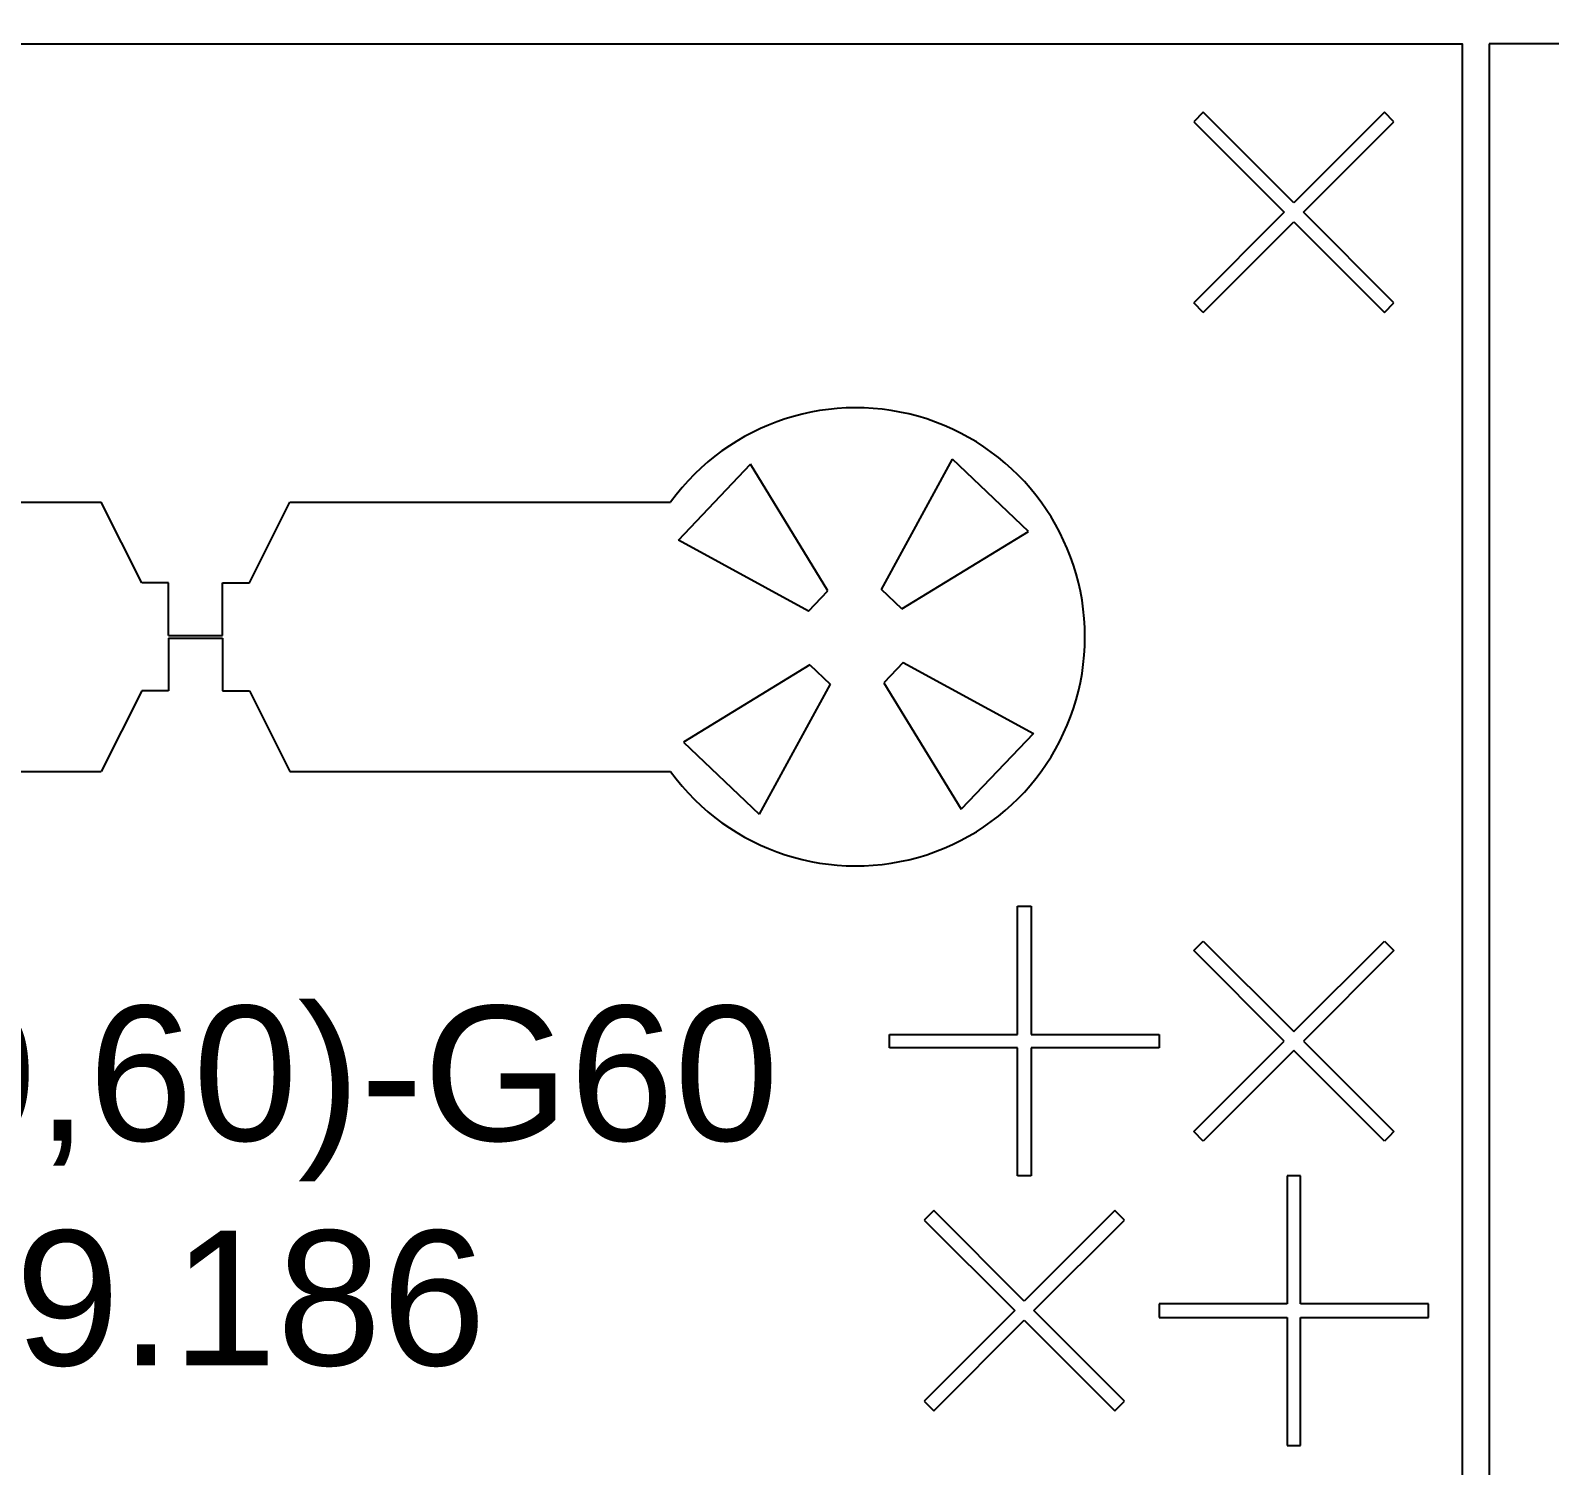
# Model space of a CAD drawing. Header units: inches. Extents: x -271009 to 5700, y -37000 to 38138.
# Drawn here: x -119278 to -113557, y -22660 to -17255 of the extents above; entities that cross this region are included whole.
import ezdxf

# ---------------------------------------------------------------- set-up
doc = ezdxf.new("R2010")
doc.units = ezdxf.units.IN
doc.header["$MEASUREMENT"] = 0
doc.styles.get("Standard").update_dxf_attribs({"font": 'arial.ttf'})

msp = doc.modelspace()

# ---------------------------------------------------------------- linework, layer by layer
for p, q in [((-102619.2, -17305.7), (-113784.2, -17305.7)), ((-113784.2, -17305.7), (-113784.2, -25933.2)), ((-114861, -17563.3), (-114896.9, -17599.2)), ((-114520.1, -17904.2), (-114861, -17563.3)), ((-114179.2, -17563.3), (-114520.1, -17904.2)), ((-114143.3, -17599.2), (-114179.2, -17563.3)), ((-114896.9, -17599.2), (-114556, -17940.1)), ((-114484.2, -17940.1), (-114143.3, -17599.2)), ((-114556, -17940.1), (-114896.9, -18281)), ((-114143.3, -18281), (-114484.2, -17940.1)), ((-114861, -18316.9), (-114520.1, -17976)), ((-114520.1, -17976), (-114179.2, -18316.9)), ((-114861, -18316.9), (-114896.9, -18281)), ((-114179.2, -18316.9), (-114143.3, -18281)), ((-116072.4, -19360.5), (-115805.3, -18870.3)), ((-115519.9, -19141.9), (-115805.3, -18870.3)), ((-116838, -19174.5), (-116566.3, -18889.1)), ((-116275.3, -19365.5), (-116566.3, -18889.1)), ((-121967.8, -19031.3), (-119011.5, -19031.3)), ((-118859.2, -19335.8), (-119011.5, -19031.3)), ((-118453.2, -19335.8), (-118301, -19031.3)), ((-118301, -19031.3), (-116867.2, -19031.3)), ((-115996.3, -19432.9), (-115519.9, -19141.9)), ((-116347.8, -19441.6), (-116838, -19174.5)), ((-118757.7, -19335.8), (-118859.2, -19335.8)), ((-118757.7, -19534.1), (-118757.7, -19335.8)), ((-118554.7, -19534.1), (-118554.7, -19335.8)), ((-118554.7, -19335.8), (-118453.2, -19335.8)), ((-116347.8, -19441.6), (-116275.3, -19365.5)), ((-115996.3, -19432.9), (-116072.4, -19360.5)), ((-118757.7, -19534.1), (-118554.7, -19534.1)), ((-118757.7, -19543.4), (-118554.7, -19543.4)), ((-118757.7, -19543.4), (-118757.7, -19741.8)), ((-118554.7, -19543.4), (-118554.7, -19741.8)), ((-116342.7, -19644.6), (-116819.1, -19935.6)), ((-116342.7, -19644.6), (-116266.6, -19717)), ((-115991.2, -19635.9), (-116063.7, -19712)), ((-115991.2, -19635.9), (-115501, -19903)), ((-116266.6, -19717), (-116533.7, -20207.2)), ((-116063.7, -19712), (-115772.7, -20188.4)), ((-118859.2, -19741.8), (-119011.5, -20046.3)), ((-118757.7, -19741.8), (-118859.2, -19741.8)), ((-118554.7, -19741.8), (-118453.2, -19741.8)), ((-118453.2, -19741.8), (-118301, -20046.3)), ((-115501, -19903), (-115772.7, -20188.4)), ((-116819.1, -19935.6), (-116533.7, -20207.2)), ((-121967.8, -20046.3), (-119011.5, -20046.3)), ((-118301, -20046.3), (-116867.2, -20046.3)), ((-115560.5, -21035.9), (-115560.5, -20553.7)), ((-115560.5, -20553.7), (-115509.7, -20553.7)), ((-115509.7, -20553.7), (-115509.7, -21035.9)), ((-114896.9, -20720.3), (-114861, -20684.5)), ((-114861, -20684.5), (-114520.1, -21025.4)), ((-114520.1, -21025.4), (-114179.2, -20684.5)), ((-114179.2, -20684.5), (-114143.3, -20720.3)), ((-114556, -21061.2), (-114896.9, -20720.3)), ((-114143.3, -20720.3), (-114484.2, -21061.2)), ((-116042.6, -21086.6), (-116042.6, -21035.9)), ((-116042.6, -21035.9), (-115560.5, -21035.9)), ((-115509.7, -21035.9), (-115027.6, -21035.9)), ((-115027.6, -21035.9), (-115027.6, -21086.6)), ((-115560.5, -21086.6), (-116042.6, -21086.6)), ((-115560.5, -21568.7), (-115560.5, -21086.6)), ((-115027.6, -21086.6), (-115509.7, -21086.6)), ((-115509.7, -21086.6), (-115509.7, -21568.7)), ((-114896.9, -21402.2), (-114556, -21061.2)), ((-114520.1, -21097.1), (-114861, -21438)), ((-114179.2, -21438), (-114520.1, -21097.1)), ((-114484.2, -21061.2), (-114143.3, -21402.2)), ((-114861, -21438), (-114896.9, -21402.2)), ((-114161.3, -21420.1), (-114179.2, -21438)), ((-114143.3, -21402.2), (-114161.3, -21420.1)), ((-115509.7, -21568.7), (-115560.5, -21568.7)), ((-114494.7, -21568.7), (-114545.5, -21568.7)), ((-114545.5, -21568.7), (-114545.5, -22050.9)), ((-114494.7, -22050.9), (-114494.7, -21568.7)), ((-115876, -21699.5), (-115911.9, -21735.3)), ((-115911.9, -21735.3), (-115571, -22076.2)), ((-115535.1, -22040.4), (-115876, -21699.5)), ((-115194.2, -21699.5), (-115535.1, -22040.4)), ((-115499.2, -22076.2), (-115158.3, -21735.3)), ((-115158.3, -21735.3), (-115194.2, -21699.5)), ((-115571, -22076.2), (-115911.9, -22417.2)), ((-115158.3, -22417.2), (-115499.2, -22076.2)), ((-115027.6, -22050.9), (-115027.6, -22101.6)), ((-114545.5, -22050.9), (-115027.6, -22050.9)), ((-114012.6, -22050.9), (-114494.7, -22050.9)), ((-114012.6, -22101.6), (-114012.6, -22050.9)), ((-115876, -22453), (-115535.1, -22112.1)), ((-115535.1, -22112.1), (-115194.2, -22453)), ((-115027.6, -22101.6), (-114545.5, -22101.6)), ((-114545.5, -22101.6), (-114545.5, -22583.7)), ((-114494.7, -22583.7), (-114494.7, -22101.6)), ((-114494.7, -22101.6), (-114012.6, -22101.6)), ((-115911.9, -22417.2), (-115876, -22453)), ((-115194.2, -22453), (-115158.3, -22417.2)), ((-114545.5, -22583.7), (-114494.7, -22583.7))]:
    msp.add_line(p, q)
msp.add_lwpolyline([(-137000, 35000, 6), (-113000, 35000)], format="xyb", close=True)
msp.add_lwpolyline([(-113885.8, -25831.7), (-124949.2, -25831.7), (-124949.2, -17305.7), (-113885.8, -17305.7)], close=True)
msp.add_arc((-116169.5, -19538.8), 862.7, 216.0319, 143.9681)

# ---------------------------------------------------------------- texts
at = {"insert": (-114891, -22289.5), "char_height": 507.5, "attachment_point": 9}
msp.add_mtext_dynamic_manual_height_columns('\\A1;\\pxqc;{\\fSwis721 BdOul BT|b0|i0|c0|p82;G60-U(10,60)-G60\\P200 x 9.186}', width=9047.065, gutter_width=1268.8, heights=[1564.1], dxfattribs=at)

doc.saveas('drawing.dxf')
